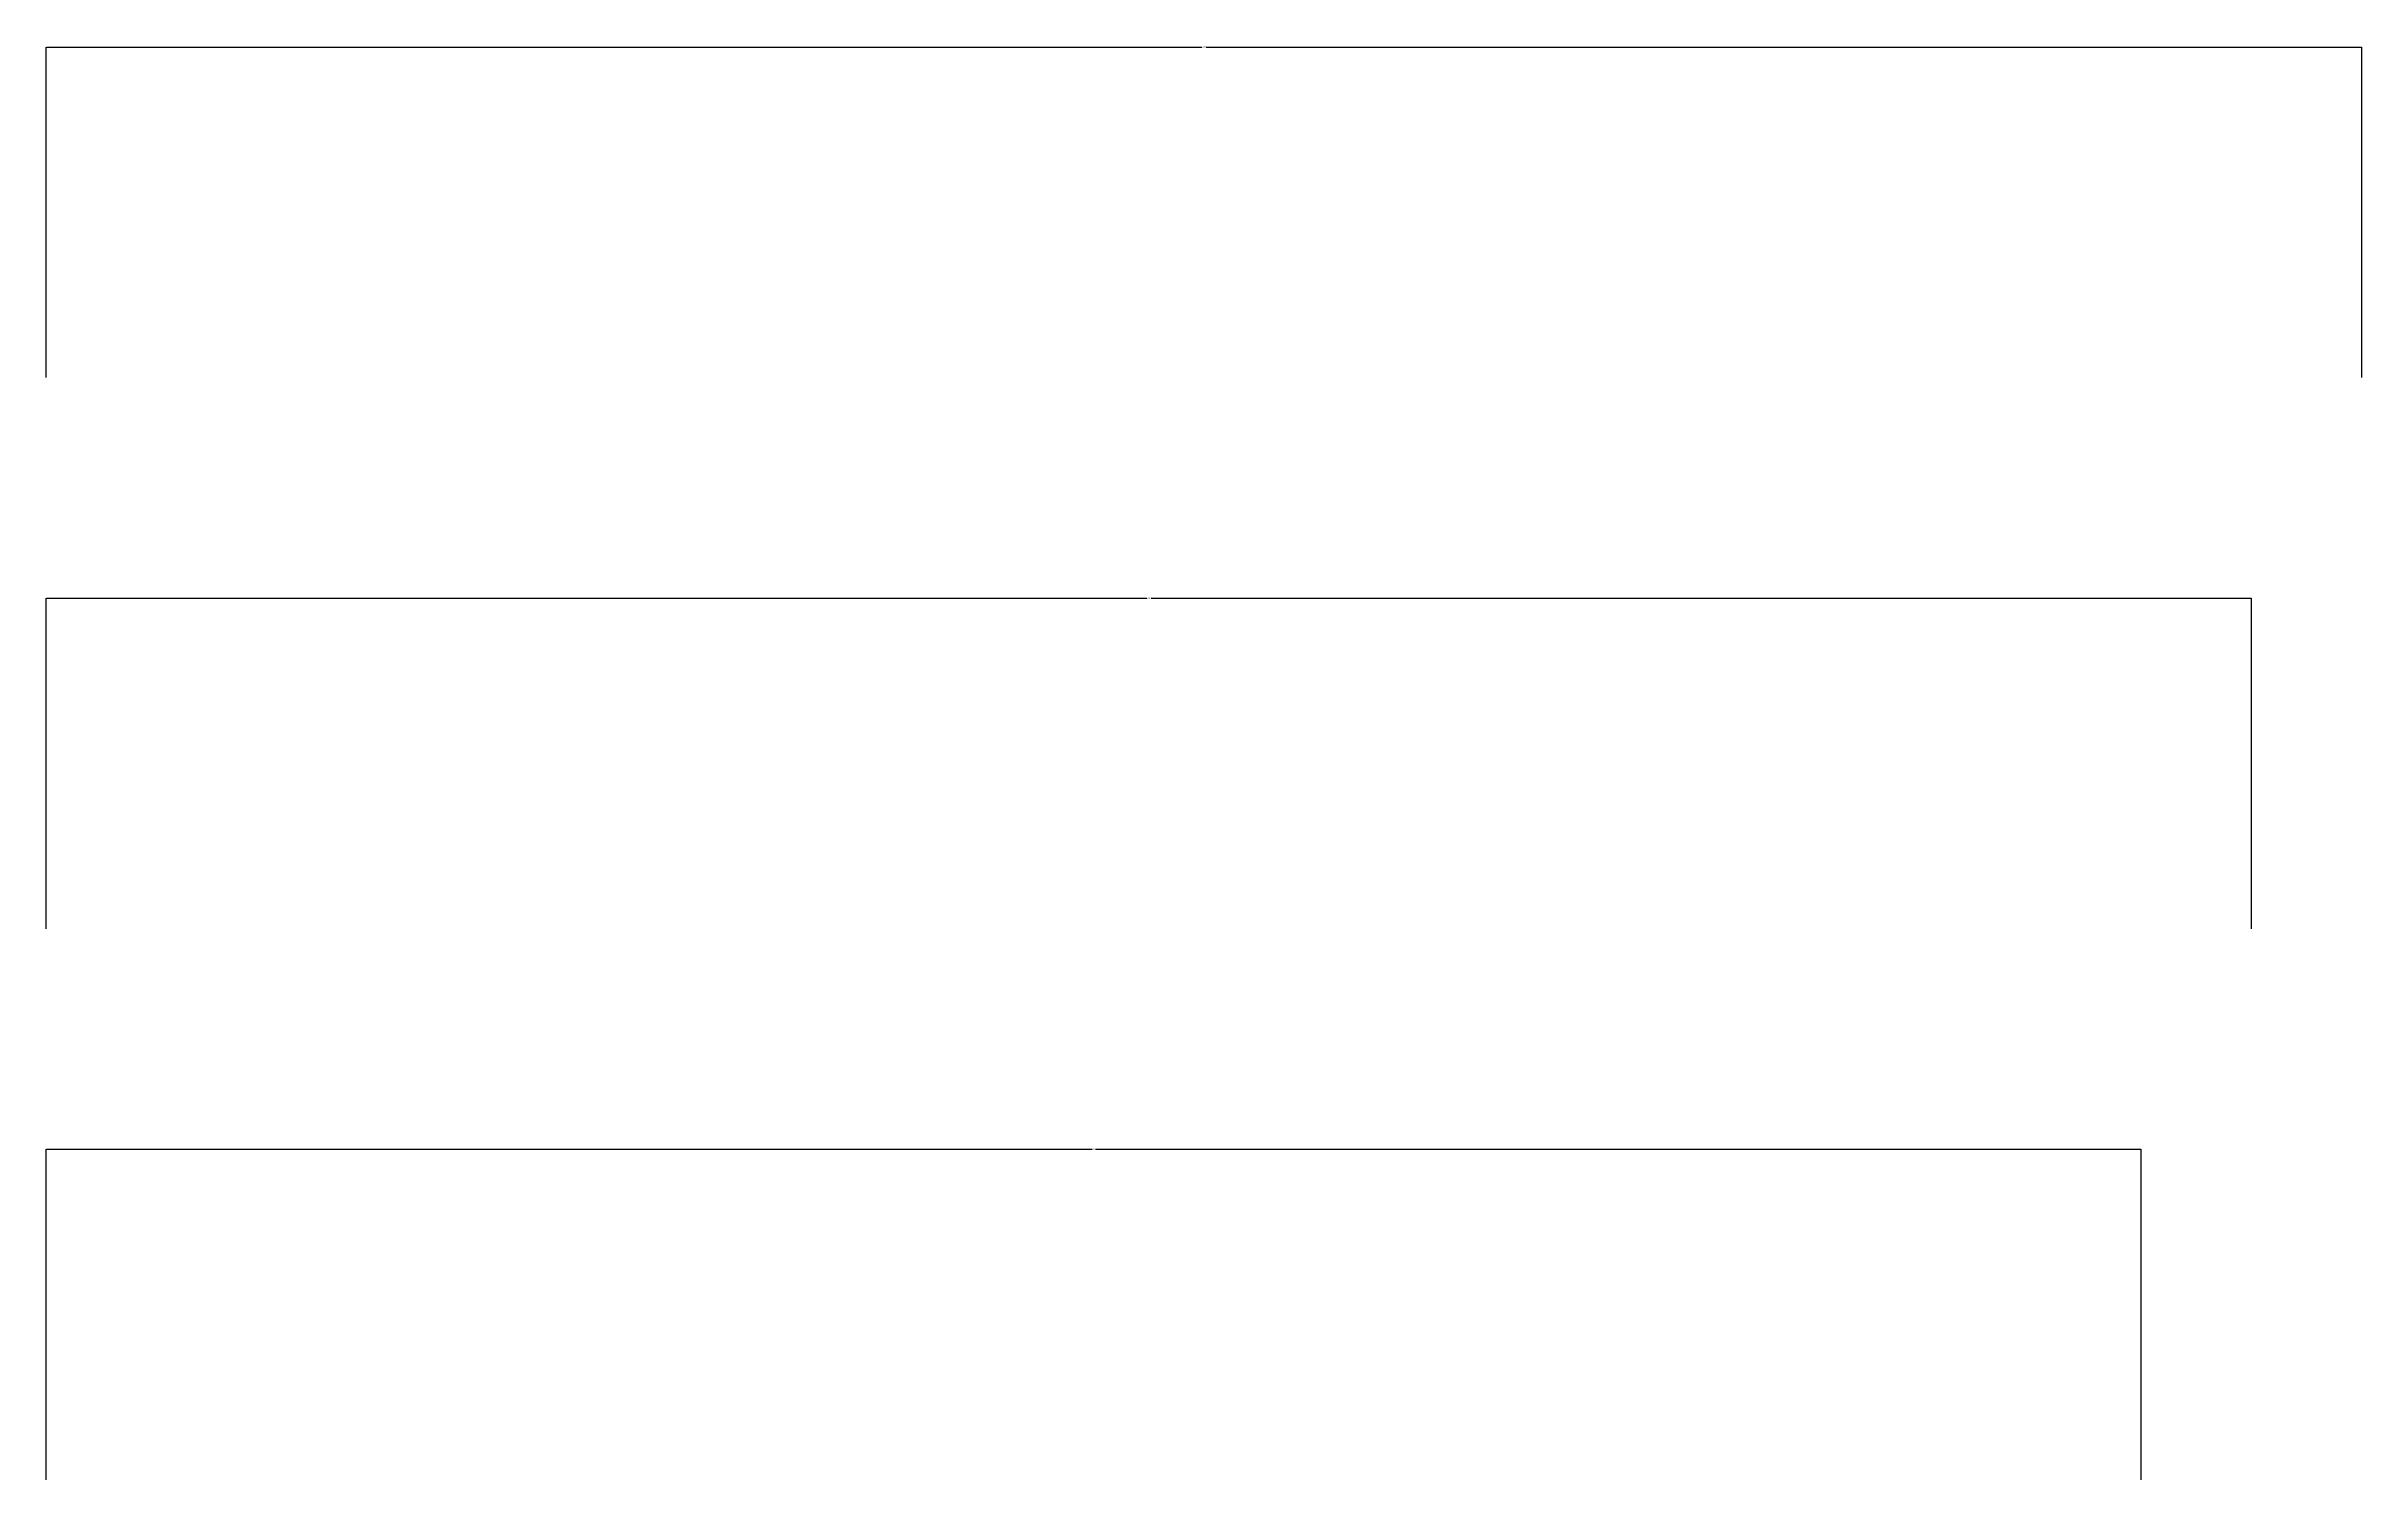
# Model space of a CAD drawing. Header units: millimetres. Extents: x 0 to 2100, y 0 to 5801.
# Drawn here: x 0 to 2100, y 4500 to 5801 of the extents above; entities that cross this region are included whole.
import ezdxf

# ---------------------------------------------------------------- set-up
doc = ezdxf.new("R2010")
doc.units = ezdxf.units.MM
doc.dimstyles.get("Standard").update_dxf_attribs({"dimtxt": 2.5, "dimasz": 2.5, "dimexe": 1.25, "dimexo": 0.625, "dimtad": 1, "dimcen": 2.5, "dimazin": 3, "dimtfac": 1, "dimtmove": 0, "dimatfit": 3})

# ---------------------------------------------------------------- blocks, each defined once
blk = doc.blocks.new('_CLOSEDFILLED')
at = {"color": 0, "linetype": 'BYBLOCK'}
blk.add_solid([(-1, 0.2), (0, 0), (-1, -0.2)], dxfattribs=at)
blk = doc.blocks.new('*D10')
for p, q in [((0, 4500), (0, 4800)), ((0.25, 4800), (948.5, 4800)), ((951.5, 4800), (1899.75, 4800)), ((1900, 4500), (1900, 4800))]:
    blk.add_line(p, q)
at = {"layer": 'Defpoints'}
for p in [(0, 4800), (0, 4500), (1900, 4500)]:
    blk.add_point(p, dxfattribs=at)
at = {"xscale": 0.25, "yscale": 0.25, "rotation": 180}
blk.add_blockref('_CLOSEDFILLED', (0, 4800), dxfattribs=at)
at = {"xscale": 0.25, "yscale": 0.25}
blk.add_blockref('_CLOSEDFILLED', (1900, 4800), dxfattribs=at)
at = {"insert": (950, 4800), "char_height": 1, "attachment_point": 5}
blk.add_mtext('950', dxfattribs=at)
blk = doc.blocks.new('*D11')
for p, q in [((0, 5000), (0, 5300)), ((0.25, 5300), (998, 5300)), ((1002, 5300), (1999.75, 5300)), ((2000, 5000), (2000, 5300))]:
    blk.add_line(p, q)
at = {"layer": 'Defpoints'}
for p in [(0, 5300), (0, 5000), (2000, 5000)]:
    blk.add_point(p, dxfattribs=at)
at = {"xscale": 0.25, "yscale": 0.25, "rotation": 180}
blk.add_blockref('_CLOSEDFILLED', (0, 5300), dxfattribs=at)
at = {"xscale": 0.25, "yscale": 0.25}
blk.add_blockref('_CLOSEDFILLED', (2000, 5300), dxfattribs=at)
at = {"insert": (1000, 5300), "char_height": 1, "attachment_point": 5}
blk.add_mtext('1000', dxfattribs=at)
blk = doc.blocks.new('*D12')
for p, q in [((0, 5500), (0, 5800)), ((0.25, 5800), (1048, 5800)), ((1052, 5800), (2099.75, 5800)), ((2100, 5500), (2100, 5800))]:
    blk.add_line(p, q)
at = {"layer": 'Defpoints'}
for p in [(0, 5800), (0, 5500), (2100, 5500)]:
    blk.add_point(p, dxfattribs=at)
at = {"xscale": 0.25, "yscale": 0.25, "rotation": 180}
blk.add_blockref('_CLOSEDFILLED', (0, 5800), dxfattribs=at)
at = {"xscale": 0.25, "yscale": 0.25}
blk.add_blockref('_CLOSEDFILLED', (2100, 5800), dxfattribs=at)
at = {"insert": (1050, 5800), "char_height": 1, "attachment_point": 5}
blk.add_mtext('1050', dxfattribs=at)

msp = doc.modelspace()

# ---------------------------------------------------------------- dimensions: what is measured, and where the dimension line sits
for base, p1, p2, text, picture, middle in [((0, 5800), (0, 5500), (2100, 5500), '1050', '*D12', (1050, 5800)), ((0, 5300), (0, 5000), (2000, 5000), '1000', '*D11', (1000, 5300)), ((0, 4800), (0, 4500), (1900, 4500), '950', '*D10', (950, 4800))]:
    dim = msp.add_linear_dim(base=base, p1=p1, p2=p2, text=text, dimstyle='Standard')
    dim.commit()
    dim.dimension.update_dxf_attribs({"geometry": picture, "text_midpoint": middle})

doc.saveas('drawing.dxf')
